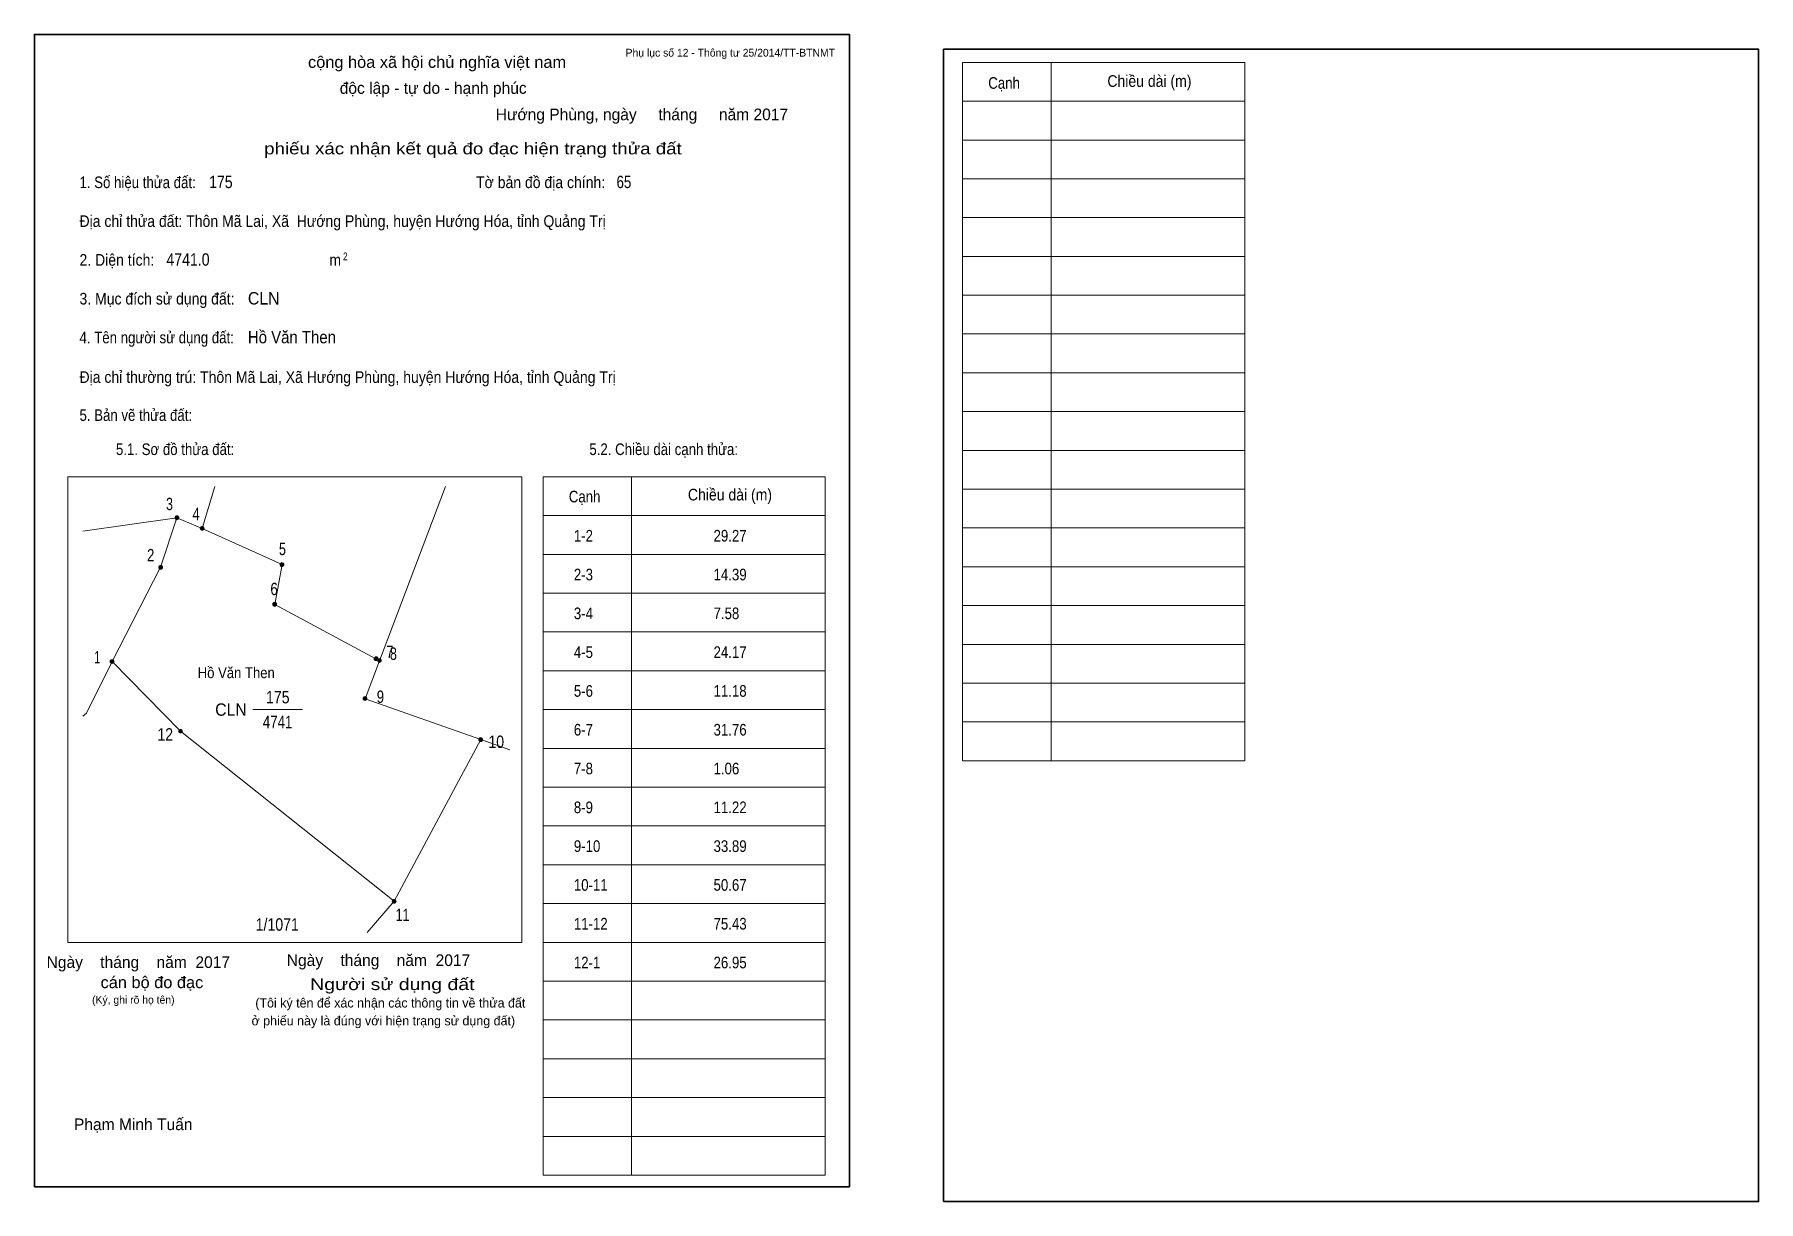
# Model space of a CAD drawing. Header units: centimetres. Extents: x 0 to 44.4, y -0.4 to 29.7.
import ezdxf
from ezdxf.enums import TextEntityAlignment as Align

# ---------------------------------------------------------------- set-up
doc = ezdxf.new("R2010")
doc.units = ezdxf.units.CM
doc.header["$LTSCALE"] = 0.12
for name, color, linetype in [('2', 7, 'Continuous'), ('30', 7, 'Continuous'), ('34', 7, 'Continuous')]:
    doc.layers.add(name, color=color, linetype=linetype)
for name, color, linetype, lineweight in [('32', 7, 'Continuous', 13), ('33', 7, 'Continuous', 13), ('6', 7, 'Continuous', 13), ('63', 7, 'Continuous', 13)]:
    doc.layers.add(name, color=color, linetype=linetype, lineweight=lineweight)

msp = doc.modelspace()

# ---------------------------------------------------------------- hatches: boundary and pattern name
at = {"layer": '32'}
for points in [[(3.7198, 17.2432, 1), (3.6198, 17.2432, 1)], [(4.3723, 16.9707, 1), (4.2723, 16.9707, 1)], [(3.3026, 15.9663, 1), (3.2026, 15.9663, 1)], [(6.4257, 16.0373, 1), (6.3257, 16.0373, 1)], [(6.239, 15.0106, 1), (6.139, 15.0106, 1)], [(2.05, 13.5386, 1), (1.95, 13.5386, 1)], [(8.8525, 13.6105, 1), (8.7525, 13.6105, 1)], [(8.9403, 13.5638, 1), (8.8403, 13.5638, 1)], [(8.5688, 12.5847, 1), (8.4688, 12.5847, 1)], [(3.8122, 11.7437, 1), (3.7122, 11.7437, 1)], [(11.55, 11.5272, 1), (11.45, 11.5272, 1)], [(9.3192, 7.3568, 1), (9.2192, 7.3568, 1)]]:
    msp.add_hatch(color=256, dxfattribs=at).paths.add_polyline_path(points)

# ---------------------------------------------------------------- linework, layer by layer
for centre in [(3.6698, 17.2432), (4.3223, 16.9707), (3.2526, 15.9663), (6.3757, 16.0373), (6.189, 15.0106), (2, 13.5386), (8.8025, 13.6105), (8.8903, 13.5638), (8.5188, 12.5847), (3.7622, 11.7437), (11.5, 11.5272), (9.2692, 7.3568)]:
    msp.add_circle(centre, 0.05, dxfattribs=at)
at = {"layer": '33'}
msp.add_line((5.63, 12.3), (6.91, 12.3), dxfattribs=at)
at = {"layer": '6'}
for p, q in [((10.59, 18.05), (8.89, 13.56)), ((1.25, 16.9), (3.67, 17.24)), ((4.32, 16.97), (6.38, 16.04)), ((11.5, 11.53), (9.27, 7.36)), ((11.5, 11.53), (12.25, 11.26)), ((8.57, 6.55), (9.27, 7.36))]:
    msp.add_line(p, q, dxfattribs=at)
for points in [[(3.67, 17.24), (4.32, 16.97), (4.65, 18.05)], [(2, 13.54), (3.25, 15.97), (3.67, 17.24)], [(6.38, 16.04), (6.19, 15.01), (8.8, 13.61), (8.89, 13.56)], [(1.25, 12.13), (1.34, 12.21), (1.99, 13.52), (2, 13.54)], [(9.27, 7.36), (3.76, 11.74), (2, 13.54)], [(8.89, 13.56), (8.52, 12.58), (11.5, 11.53)]]:
    msp.add_lwpolyline(points, dxfattribs=at)
at = {"layer": '63'}
for p, q in [((23.92, 28.98), (31.19, 28.98)), ((23.92, 10.98), (23.92, 28.98)), ((26.2, 10.98), (26.2, 28.98)), ((31.19, 10.98), (31.19, 28.98)), ((23.92, 27.98), (31.19, 27.98)), ((23.92, 26.98), (31.19, 26.98)), ((23.92, 25.98), (31.19, 25.98)), ((23.92, 24.98), (31.19, 24.98)), ((23.92, 23.98), (31.19, 23.98)), ((23.92, 22.98), (31.19, 22.98)), ((23.92, 21.98), (31.19, 21.98)), ((23.92, 20.98), (31.19, 20.98)), ((23.92, 19.98), (31.19, 19.98)), ((23.92, 18.98), (31.19, 18.98)), ((0.86, 18.3), (12.56, 18.3)), ((0.86, 6.3), (0.86, 18.3)), ((12.56, 6.3), (12.56, 18.3)), ((13.11, 18.3), (20.38, 18.3)), ((13.11, 0.3), (13.11, 18.3)), ((15.39, 0.3), (15.39, 18.3)), ((20.38, 0.3), (20.38, 18.3)), ((23.92, 17.98), (31.19, 17.98)), ((13.11, 17.3), (20.38, 17.3)), ((23.92, 16.98), (31.19, 16.98)), ((13.11, 16.3), (20.38, 16.3)), ((23.92, 15.98), (31.19, 15.98)), ((13.11, 15.3), (20.38, 15.3)), ((23.92, 14.98), (31.19, 14.98)), ((13.11, 14.3), (20.38, 14.3)), ((23.92, 13.98), (31.19, 13.98)), ((13.11, 13.3), (20.38, 13.3)), ((23.92, 12.98), (31.19, 12.98)), ((13.11, 12.3), (20.38, 12.3)), ((23.92, 11.98), (31.19, 11.98)), ((13.11, 11.3), (20.38, 11.3)), ((23.92, 10.98), (31.19, 10.98)), ((13.11, 10.3), (20.38, 10.3)), ((13.11, 9.3), (20.38, 9.3)), ((13.11, 8.3), (20.38, 8.3)), ((13.11, 7.3), (20.38, 7.3)), ((0.86, 6.3), (12.56, 6.3)), ((13.11, 6.3), (20.38, 6.3)), ((13.11, 5.3), (20.38, 5.3)), ((13.11, 4.3), (20.38, 4.3)), ((13.11, 3.3), (20.38, 3.3)), ((13.11, 2.3), (20.38, 2.3)), ((13.11, 1.3), (20.38, 1.3)), ((13.11, 0.3), (20.38, 0.3))]:
    msp.add_line(p, q, dxfattribs=at)
at = {"layer": '63', "lineweight": 35}
for points in [[(0, 0), (0, 29.7), (21, 29.7), (21, 0)], [(23.43, -0.38), (23.43, 29.32), (44.43, 29.32), (44.43, -0.38)]]:
    msp.add_lwpolyline(points, close=True, dxfattribs=at)

# ---------------------------------------------------------------- texts
at = {"layer": '2', "width": 0.9}
msp.add_text('Hồ Văn Then', height=0.28, dxfattribs=at).set_placement((5.2, 13.11), align=Align.CENTER)
at = {"layer": '30', "width": 0.85}
for s, height, p in [('1-2', 0.3, (13.9, 16.63)), ('29.27', 0.3, (17.5, 16.63)), ('2-3', 0.3, (13.9, 15.63)), ('14.39', 0.3, (17.5, 15.63)), ('3-4', 0.3, (13.9, 14.63)), ('7.58', 0.3, (17.5, 14.63)), ('4-5', 0.3, (13.9, 13.63)), ('24.17', 0.3, (17.5, 13.63)), ('5-6', 0.3, (13.9, 12.63)), ('11.18', 0.3, (17.5, 12.63)), ('6-7', 0.3, (13.9, 11.63)), ('31.76', 0.3, (17.5, 11.63)), ('7-8', 0.3, (13.9, 10.63)), ('1.06', 0.3, (17.5, 10.63)), ('8-9', 0.3, (13.9, 9.63)), ('11.22', 0.3, (17.5, 9.63)), ('9-10', 0.3, (13.9, 8.63)), ('33.89', 0.3, (17.5, 8.63)), ('10-11', 0.3, (13.9, 7.63)), ('50.67', 0.3, (17.5, 7.63)), ('1/1071', 0.32, (5.7, 6.6)), ('11-12', 0.3, (13.9, 6.63)), ('75.43', 0.3, (17.5, 6.63)), ('12-1', 0.3, (13.9, 5.63)), ('26.95', 0.3, (17.5, 5.63))]:
    msp.add_text(s, height=height, dxfattribs=at).set_placement(p)
at = {"layer": '32'}
for s, width, p in [('3', 0.75, (3.48, 17.44)), ('4', 0.8, (4.165, 17.18)), ('2', 0.8, (2.995, 16.12)), ('5', 0.75, (6.39, 16.28)), ('6', 0.8, (6.175, 15.25)), ('1', 0.65, (1.62, 13.49)), ('7', 0.75, (9.16, 13.63)), ('8', 0.75, (9.25, 13.58)), ('9', 0.8, (8.915, 12.47)), ('12', 0.85, (3.37, 11.5)), ('10', 0.85, (11.9, 11.31)), ('11', 0.75, (9.485, 6.85))]:
    msp.add_text(s, height=0.32, dxfattribs=dict(at, width=width)).set_placement(p, align=Align.CENTER)
at = {"layer": '33', "width": 0.95}
msp.add_text('CLN', height=0.32, dxfattribs=at).set_placement((5.47, 12.14), align=Align.RIGHT)
at = {"layer": '33'}
for s, width, p in [('175', 0.85, (6.27, 12.46)), ('4741', 0.8, (6.265, 11.82))]:
    msp.add_text(s, height=0.32, dxfattribs=dict(at, width=width)).set_placement(p, align=Align.CENTER)
at = {"layer": '34'}
for s, width, p in [('175', 0.85, (4.5, 25.74)), ('65', 0.8, (15, 25.74)), ('4741.0', 0.85, (3.4, 23.74)), ('CLN', 0.95, (5.5, 22.74)), ('Hồ Văn Then', 0.9, (5.5, 21.74))]:
    msp.add_text(s, height=0.32, dxfattribs=dict(at, width=width)).set_placement(p)
at = {"layer": '63'}
for s, height, p in [('Phụ lục số 12 - Thông tư 25/2014/TT-BTNMT', 0.2, (20.63, 29.13)), ('Ngày    tháng    năm  2017', 0.3, (5.04, 5.64)), ('Ngày    tháng    năm  2017', 0.3, (11.23, 5.69)), ('(Ký, ghi rõ họ tên)', 0.2, (3.61, 4.72))]:
    msp.add_text(s, height=height, dxfattribs=at).set_placement(p, align=Align.RIGHT)
at = {"layer": '63', "width": 1.05}
msp.add_text('cộng hòa xã hội chủ nghĩa việt nam', height=0.3, dxfattribs=at).set_placement((10.375, 28.84), align=Align.CENTER)
at = {"layer": '63'}
for s, height, p in [('độc lập - tự do - hạnh phúc', 0.3, (10.275, 28.17)), ('Hướng Phùng, ngày     tháng     năm 2017', 0.3, (15.655, 27.49)), ('(Tôi ký tên để xác nhận các thông tin về thửa đất ', 0.24, (9.215, 4.62)), ('ở phiếu này là đúng với hiện trạng sử dụng đất)', 0.24, (8.99, 4.16)), ('Phạm Minh Tuấn', 0.3, (2.545, 1.46))]:
    msp.add_text(s, height=height, dxfattribs=at).set_placement(p, align=Align.CENTER)
for s, height, width, p in [('Cạnh', 0.3, 0.85, (24.58, 28.3)), ('Chiều dài (m)', 0.3, 0.9, (27.65, 28.35)), ('1. Số hiệu thửa đất:', 0.3, 0.85, (1.16, 25.74)), ('Tờ bản đồ địa chính:', 0.3, 0.9, (11.38, 25.74)), ('Địa chỉ thửa đất: Thôn Mã Lai, Xã  Hướng Phùng, huyện Hướng Hóa, tỉnh Quảng Trị', 0.3, 0.9, (1.16, 24.74)), ('2. Diện tích:', 0.3, 0.9, (1.16, 23.74)), ('2', 0.2, 0.8, (7.95, 23.88)), ('m', 0.3, 0.9, (7.6, 23.74)), ('3. Mục đích sử dụng đất:', 0.3, 0.9, (1.16, 22.74)), ('4. Tên người sử dụng đất:', 0.3, 0.85, (1.16, 21.74)), ('Địa chỉ thường trú: Thôn Mã Lai, Xã Hướng Phùng, huyện Hướng Hóa, tỉnh Quảng Trị', 0.3, 0.9, (1.16, 20.72)), ('5. Bản vẽ thửa đất:', 0.3, 0.85, (1.16, 19.74)), ('5.1. Sơ đồ thửa đất:', 0.3, 0.85, (2.1, 18.86)), ('5.2. Chiều dài cạnh thửa:', 0.3, 0.85, (14.3, 18.86)), ('Cạnh', 0.3, 0.85, (13.77, 17.64)), ('Chiều dài (m)', 0.3, 0.9, (16.84, 17.69))]:
    msp.add_text(s, height=height, dxfattribs=dict(at, width=width)).set_placement(p)
for s, width, p in [('phiếu xác nhận kết quả đo đạc hiện trạng thửa đất', 1.2, (16.68, 26.61)), ('cán bộ đo đạc', 1.05, (4.35, 5.12)), ('Người sử dụng đất', 1.25, (11.34, 5.07))]:
    msp.add_text(s, height=0.3, dxfattribs=dict(at, width=width)).set_placement(p, align=Align.RIGHT)

doc.saveas('drawing.dxf')
